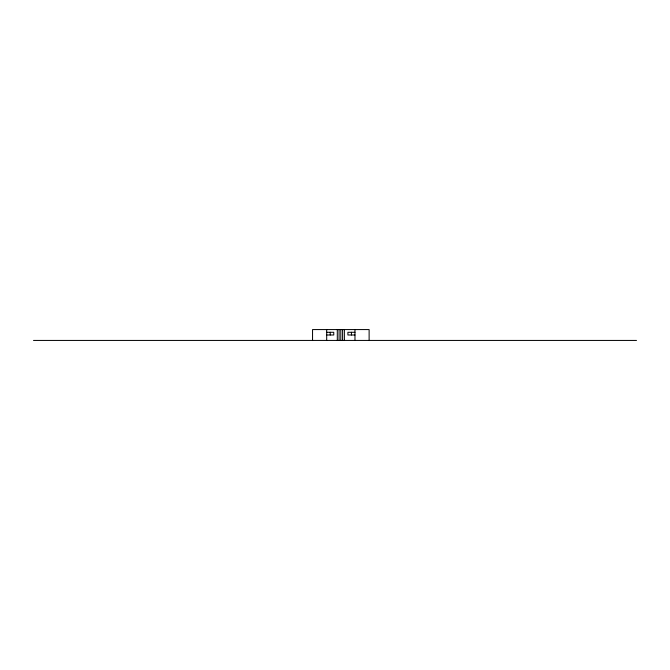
<?xml version="1.0" encoding="UTF-8"?>
<svg xmlns="http://www.w3.org/2000/svg" width="670" height="670" viewBox="0 0 670 670"><rect width="100%" height="100%" fill="white"/><g stroke="black" fill="none" stroke-linecap="round" stroke-linejoin="round"><path stroke-width="1" d="M326.692 332.286L333.76 332.286L333.76 335L326.692 335M354.974 332.286L347.906 332.286L347.906 335L354.974 335M33.5 340.435L636.5 340.435M369.12 340.435L369.12 329.565L312.547 329.565L312.547 340.435M354.974 329.565L354.974 340.435M351.44 332.286L351.44 335M344.363 329.565L344.363 340.435M342.596 329.565L342.596 340.435M340.812 329.565L340.812 340.435M339.062 329.565L339.062 340.435M337.295 329.565L337.295 340.435M330.226 332.286L330.226 335M326.692 329.565L326.692 340.435"/></g></svg>
